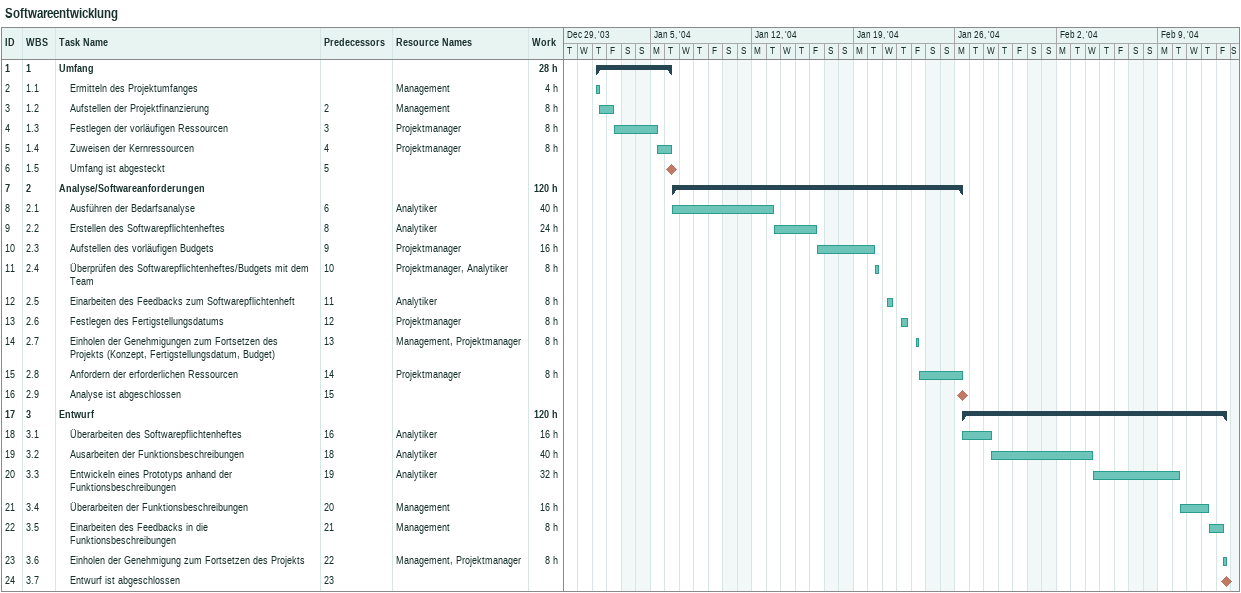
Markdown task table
Softwareentwicklung

| ID | WBS | Task | Start | Finish | Predecessors | Resources | Work (h) |
|---|---|---|---|---|---|---|---|
| 1 | 1 | **Umfang** | 2004-01-01 | 2004-01-06 |  |  | 28 |
| 2 | 1.1 | Ermitteln des Projektumfanges | 2004-01-01 | 2004-01-01 |  | Management | 4 |
| 3 | 1.2 | Aufstellen der Projektfinanzierung | 2004-01-01 | 2004-01-02 | 2 | Management | 8 |
| 4 | 1.3 | Festlegen der vorläufigen Ressourcen | 2004-01-02 | 2004-01-05 | 3 | Projektmanager | 8 |
| 5 | 1.4 | Zuweisen der Kernressourcen | 2004-01-05 | 2004-01-06 | 4 | Projektmanager | 8 |
| 6 | 1.5 | Umfang ist abgesteckt (milestone) | 2004-01-06 | 2004-01-06 | 5 |  |  |
| 7 | 2 | **Analyse/Softwareanforderungen** | 2004-01-06 | 2004-01-26 |  |  | 120 |
| 8 | 2.1 | Ausführen der Bedarfsanalyse | 2004-01-06 | 2004-01-13 | 6 | Analytiker | 40 |
| 9 | 2.2 | Erstellen des Softwarepflichtenheftes | 2004-01-13 | 2004-01-16 | 8 | Analytiker | 24 |
| 10 | 2.3 | Aufstellen des vorläufigen Budgets | 2004-01-16 | 2004-01-20 | 9 | Projektmanager | 16 |
| 11 | 2.4 | Überprüfen des Softwarepflichtenheftes/Budgets mit dem Team | 2004-01-20 | 2004-01-20 | 10 | Projektmanager, Analytiker | 8 |
| 12 | 2.5 | Einarbeiten des Feedbacks zum Softwarepflichtenheft | 2004-01-21 | 2004-01-21 | 11 | Analytiker | 8 |
| 13 | 2.6 | Festlegen des Fertigstellungsdatums | 2004-01-22 | 2004-01-22 | 12 | Projektmanager | 8 |
| 14 | 2.7 | Einholen der Genehmigungen zum Fortsetzen des Projekts (Konzept, Fertigstellungsdatum, Budget) | 2004-01-23 | 2004-01-23 | 13 | Management, Projektmanager | 8 |
| 15 | 2.8 | Anfordern der erforderlichen Ressourcen | 2004-01-23 | 2004-01-26 | 14 | Projektmanager | 8 |
| 16 | 2.9 | Analyse ist abgeschlossen (milestone) | 2004-01-26 | 2004-01-26 | 15 |  |  |
| 17 | 3 | **Entwurf** | 2004-01-26 | 2004-02-13 |  |  | 120 |
| 18 | 3.1 | Überarbeiten des Softwarepflichtenheftes | 2004-01-26 | 2004-01-28 | 16 | Analytiker | 16 |
| 19 | 3.2 | Ausarbeiten der Funktionsbeschreibungen | 2004-01-28 | 2004-02-04 | 18 | Analytiker | 40 |
| 20 | 3.3 | Entwickeln eines Prototyps anhand der Funktionsbeschreibungen | 2004-02-04 | 2004-02-10 | 19 | Analytiker | 32 |
| 21 | 3.4 | Überarbeiten der Funktionsbeschreibungen | 2004-02-10 | 2004-02-12 | 20 | Management | 16 |
| 22 | 3.5 | Einarbeiten des Feedbacks in die Funktionsbeschreibungen | 2004-02-12 | 2004-02-13 | 21 | Management | 8 |
| 23 | 3.6 | Einholen der Genehmigung zum Fortsetzen des Projekts | 2004-02-13 | 2004-02-13 | 22 | Management, Projektmanager | 8 |
| 24 | 3.7 | Entwurf ist abgeschlossen (milestone) | 2004-02-13 | 2004-02-13 | 23 |  |  |
